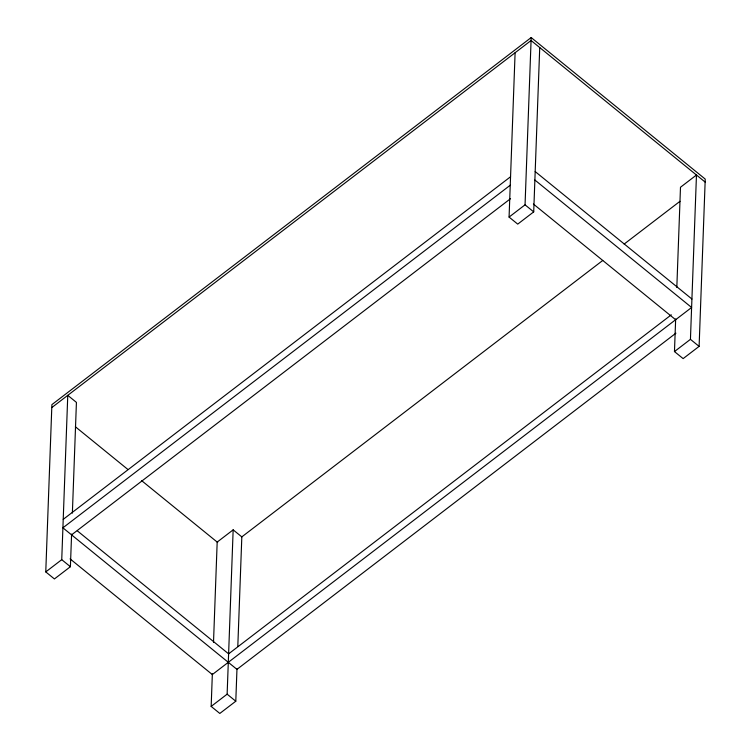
<?xml version="1.0" encoding="UTF-8"?>
<svg xmlns="http://www.w3.org/2000/svg" width="751" height="751" viewBox="0 0 751 751"><rect width="100%" height="100%" fill="white"/><g stroke="black" fill="none" stroke-linecap="round" stroke-linejoin="round"><path stroke-width="1.13" d="M71.598 534.083L70.397 566.714L54.419 578.946L45.764 571.905L51.894 404.62L531.182 37.55L705.236 179.095L699.106 346.38L683.128 358.612L674.464 351.571L675.665 318.94M45.764 571.905L61.742 559.673L67.768 395.345L76.424 402.386L72.368 513.102M236.987 668.578L235.795 701.218L219.818 713.45L211.162 706.409L212.355 673.778M213.509 642.312L217.18 542.081L233.157 529.849L241.822 536.89L237.804 646.442M211.162 706.409L227.131 694.168L233.157 529.849M539.734 47.557L533.708 211.876L517.73 224.117L509.075 217.077L515.102 52.748M509.075 217.077L525.052 204.835L531.182 37.55M676.82 287.473L680.49 187.252L696.468 175.011L690.441 339.339L674.464 351.571M51.791 407.577L531.07 40.507L705.123 182.052M63.215 519.363L510.549 176.757M510.239 185.225L62.906 527.822L236.959 669.366L675.919 333.172M71.57 534.862L510.53 198.677M241.662 537.003L602.753 260.456M624.156 244.066L680.002 201.296M671.291 314.829L228.614 653.858L77.315 530.826M535.181 171.566L691.924 299.029M534.872 180.024L691.615 307.488L212.326 674.558L70.087 558.885M533.398 204.047L675.637 319.719M525.052 204.835L533.708 211.876M690.441 339.339L699.106 346.38M75.363 426.746L127.942 469.506M141.535 480.565L217.687 542.485M61.742 559.673L70.397 566.714M227.131 694.168L235.795 701.218"/></g></svg>
